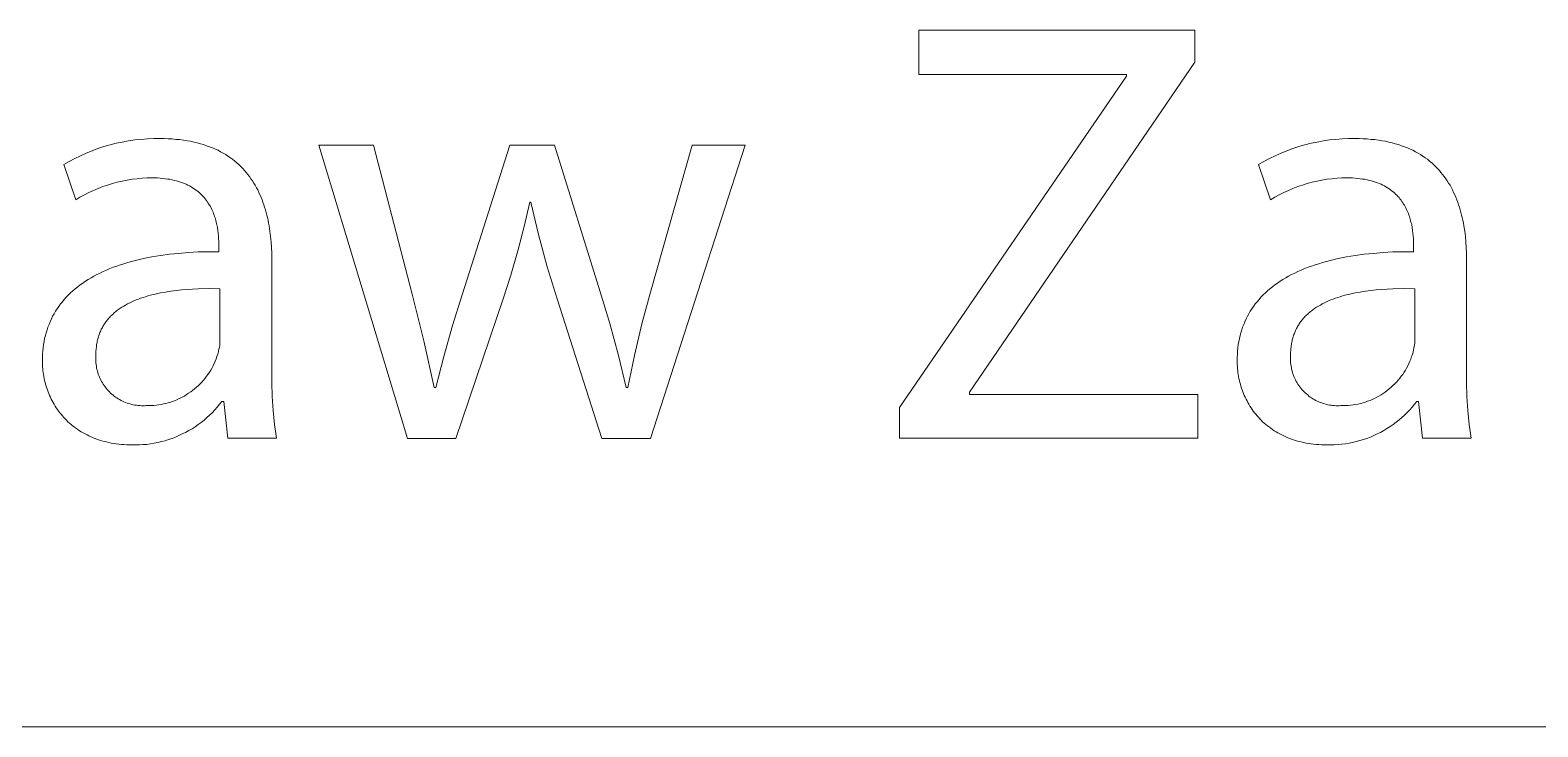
# Model space of a CAD drawing. Header units: millimetres. Extents: x 1287 to 5317, y -239 to 2577.
# Drawn here: x 4580.5 to 4680.9, y -239.1 to -192.7 of the extents above; entities that cross this region are included whole.
import ezdxf

# ---------------------------------------------------------------- set-up
doc = ezdxf.new("R2010")
doc.units = ezdxf.units.MM
doc.header["$MEASUREMENT"] = 0
doc.layers.add('Domyślny', color=7, linetype='Continuous', true_color=0x000000)

msp = doc.modelspace()

# ---------------------------------------------------------------- linework, layer by layer
at = {"layer": 'Domyślny', "color": 18, "lineweight": 15, "true_color": 0x000000}
for p, q in [((4639.7, -195.67), (4639.7, -192.73)), ((4639.7, -192.73), (4658.06, -192.73)), ((4658.06, -192.73), (4658.06, -194.86)), ((4658.06, -194.86), (4643.06, -216.84)), ((4638.41, -217.86), (4653.5, -195.79)), ((4653.5, -195.67), (4639.7, -195.67)), ((4653.5, -195.79), (4653.5, -195.67)), ((4584.67, -200.76), (4585.06, -200.61)), ((4585.06, -200.61), (4585.46, -200.48)), ((4585.46, -200.48), (4585.86, -200.37)), ((4585.86, -200.37), (4586.27, -200.26)), ((4586.27, -200.26), (4586.68, -200.18)), ((4586.68, -200.18), (4587.09, -200.1)), ((4587.09, -200.1), (4587.51, -200.04)), ((4587.51, -200.04), (4587.93, -200)), ((4587.93, -200), (4588.35, -199.97)), ((4588.35, -199.97), (4588.77, -199.95)), ((4588.77, -199.95), (4589.19, -199.95)), ((4589.19, -199.95), (4589.46, -199.95)), ((4589.46, -199.95), (4589.73, -199.96)), ((4589.73, -199.96), (4590, -199.97)), ((4590, -199.97), (4590.25, -200)), ((4590.25, -200), (4590.5, -200.02)), ((4590.5, -200.02), (4590.75, -200.05)), ((4590.75, -200.05), (4590.99, -200.09)), ((4590.99, -200.09), (4591.22, -200.13)), ((4591.22, -200.13), (4591.45, -200.18)), ((4591.45, -200.18), (4591.67, -200.23)), ((4591.67, -200.23), (4591.88, -200.29)), ((4591.88, -200.29), (4592.09, -200.35)), ((4592.09, -200.35), (4592.29, -200.42)), ((4592.29, -200.42), (4592.49, -200.49)), ((4592.49, -200.49), (4592.68, -200.57)), ((4592.68, -200.57), (4592.87, -200.65)), ((4592.87, -200.65), (4593.05, -200.73)), ((4605.65, -219.91), (4599.76, -200.38)), ((4599.76, -200.38), (4603.39, -200.38)), ((4603.39, -200.38), (4605.97, -210.31)), ((4609.29, -210.35), (4612.47, -200.38)), ((4612.47, -200.38), (4615.45, -200.38)), ((4615.45, -200.38), (4618.48, -210.16)), ((4621.82, -210.18), (4624.61, -200.38)), ((4628.13, -200.38), (4621.82, -219.91)), ((4624.61, -200.38), (4628.13, -200.38)), ((4664.19, -200.76), (4664.58, -200.61)), ((4664.58, -200.61), (4664.98, -200.48)), ((4664.98, -200.48), (4665.38, -200.37)), ((4665.38, -200.37), (4665.79, -200.26)), ((4665.79, -200.26), (4666.2, -200.18)), ((4666.2, -200.18), (4666.62, -200.1)), ((4666.62, -200.1), (4667.03, -200.04)), ((4667.03, -200.04), (4667.45, -200)), ((4667.45, -200), (4667.87, -199.97)), ((4667.87, -199.97), (4668.29, -199.95)), ((4668.29, -199.95), (4668.71, -199.95)), ((4668.71, -199.95), (4668.99, -199.95)), ((4668.99, -199.95), (4669.26, -199.96)), ((4669.26, -199.96), (4669.52, -199.97)), ((4669.52, -199.97), (4669.78, -200)), ((4669.78, -200), (4670.03, -200.02)), ((4670.03, -200.02), (4670.27, -200.05)), ((4670.27, -200.05), (4670.51, -200.09)), ((4670.51, -200.09), (4670.74, -200.13)), ((4670.74, -200.13), (4670.97, -200.18)), ((4670.97, -200.18), (4671.19, -200.23)), ((4671.19, -200.23), (4671.4, -200.29)), ((4671.4, -200.29), (4671.61, -200.35)), ((4671.61, -200.35), (4671.81, -200.42)), ((4671.81, -200.42), (4672.01, -200.49)), ((4672.01, -200.49), (4672.2, -200.57)), ((4672.2, -200.57), (4672.39, -200.65)), ((4672.39, -200.65), (4672.57, -200.73)), ((4582.78, -201.68), (4583.15, -201.47)), ((4583.58, -204.03), (4582.78, -201.68)), ((4583.15, -201.47), (4583.52, -201.27)), ((4583.52, -201.27), (4583.89, -201.09)), ((4583.89, -201.09), (4584.28, -200.92)), ((4584.28, -200.92), (4584.67, -200.76)), ((4593.05, -200.73), (4593.22, -200.82)), ((4593.22, -200.82), (4593.39, -200.92)), ((4593.39, -200.92), (4593.56, -201.01)), ((4593.56, -201.01), (4593.71, -201.12)), ((4593.71, -201.12), (4593.87, -201.22)), ((4593.87, -201.22), (4594.02, -201.33)), ((4594.02, -201.33), (4594.16, -201.45)), ((4594.16, -201.45), (4594.3, -201.56)), ((4594.3, -201.56), (4594.44, -201.68)), ((4594.44, -201.68), (4594.56, -201.81)), ((4662.3, -201.68), (4662.66, -201.47)), ((4663.1, -204.03), (4662.3, -201.68)), ((4662.66, -201.47), (4663.03, -201.27)), ((4663.03, -201.27), (4663.41, -201.09)), ((4663.41, -201.09), (4663.8, -200.92)), ((4663.8, -200.92), (4664.19, -200.76)), ((4672.57, -200.73), (4672.74, -200.82)), ((4672.74, -200.82), (4672.91, -200.92)), ((4672.91, -200.92), (4673.07, -201.01)), ((4673.07, -201.01), (4673.23, -201.12)), ((4673.23, -201.12), (4673.39, -201.22)), ((4673.39, -201.22), (4673.54, -201.33)), ((4673.54, -201.33), (4673.68, -201.45)), ((4673.68, -201.45), (4673.82, -201.56)), ((4673.82, -201.56), (4673.95, -201.68)), ((4673.95, -201.68), (4674.08, -201.81)), ((4587.33, -202.66), (4587, -202.72)), ((4587.66, -202.62), (4587.33, -202.66)), ((4587.99, -202.59), (4587.66, -202.62)), ((4588.33, -202.57), (4587.99, -202.59)), ((4588.66, -202.57), (4588.33, -202.57)), ((4588.85, -202.57), (4588.66, -202.57)), ((4589.03, -202.57), (4588.85, -202.57)), ((4589.2, -202.58), (4589.03, -202.57)), ((4589.37, -202.6), (4589.2, -202.58)), ((4589.54, -202.62), (4589.37, -202.6)), ((4589.7, -202.64), (4589.54, -202.62)), ((4589.85, -202.66), (4589.7, -202.64)), ((4590, -202.69), (4589.85, -202.66)), ((4594.56, -201.81), (4594.69, -201.93)), ((4594.69, -201.93), (4594.81, -202.07)), ((4594.81, -202.07), (4594.92, -202.2)), ((4594.92, -202.2), (4595.04, -202.34)), ((4595.04, -202.34), (4595.14, -202.48)), ((4595.14, -202.48), (4595.24, -202.62)), ((4595.24, -202.62), (4595.34, -202.76)), ((4666.85, -202.66), (4666.52, -202.71)), ((4667.19, -202.62), (4666.85, -202.66)), ((4667.52, -202.59), (4667.19, -202.62)), ((4667.85, -202.57), (4667.52, -202.59)), ((4668.19, -202.57), (4667.85, -202.57)), ((4668.37, -202.57), (4668.19, -202.57)), ((4668.55, -202.57), (4668.37, -202.57)), ((4668.73, -202.58), (4668.55, -202.57)), ((4668.9, -202.6), (4668.73, -202.58)), ((4669.06, -202.62), (4668.9, -202.6)), ((4669.22, -202.64), (4669.06, -202.62)), ((4669.37, -202.66), (4669.22, -202.64)), ((4669.52, -202.69), (4669.37, -202.66)), ((4674.08, -201.81), (4674.21, -201.93)), ((4674.21, -201.93), (4674.33, -202.07)), ((4674.33, -202.07), (4674.44, -202.2)), ((4674.44, -202.2), (4674.55, -202.34)), ((4674.55, -202.34), (4674.66, -202.48)), ((4674.66, -202.48), (4674.76, -202.62)), ((4674.76, -202.62), (4674.86, -202.76)), ((4584.45, -203.54), (4584.16, -203.69)), ((4584.76, -203.4), (4584.45, -203.54)), ((4585.07, -203.27), (4584.76, -203.4)), ((4585.38, -203.15), (4585.07, -203.27)), ((4585.7, -203.04), (4585.38, -203.15)), ((4586.02, -202.94), (4585.7, -203.04)), ((4586.34, -202.86), (4586.02, -202.94)), ((4586.67, -202.78), (4586.34, -202.86)), ((4587, -202.72), (4586.67, -202.78)), ((4590.15, -202.73), (4590, -202.69)), ((4590.29, -202.76), (4590.15, -202.73)), ((4590.42, -202.8), (4590.29, -202.76)), ((4590.56, -202.84), (4590.42, -202.8)), ((4590.68, -202.89), (4590.56, -202.84)), ((4590.81, -202.94), (4590.68, -202.89)), ((4590.93, -202.99), (4590.81, -202.94)), ((4591.04, -203.04), (4590.93, -202.99)), ((4591.15, -203.1), (4591.04, -203.04)), ((4591.26, -203.16), (4591.15, -203.1)), ((4591.36, -203.22), (4591.26, -203.16)), ((4591.46, -203.29), (4591.36, -203.22)), ((4591.56, -203.35), (4591.46, -203.29)), ((4591.65, -203.42), (4591.56, -203.35)), ((4591.74, -203.49), (4591.65, -203.42)), ((4591.82, -203.57), (4591.74, -203.49)), ((4591.91, -203.64), (4591.82, -203.57)), ((4591.98, -203.72), (4591.91, -203.64)), ((4595.34, -202.76), (4595.44, -202.91)), ((4595.44, -202.91), (4595.52, -203.06)), ((4595.52, -203.06), (4595.61, -203.22)), ((4595.61, -203.22), (4595.69, -203.37)), ((4595.69, -203.37), (4595.77, -203.53)), ((4595.77, -203.53), (4595.84, -203.69)), ((4663.98, -203.54), (4663.68, -203.69)), ((4664.29, -203.4), (4663.98, -203.54)), ((4664.59, -203.27), (4664.29, -203.4)), ((4664.91, -203.15), (4664.59, -203.27)), ((4665.22, -203.04), (4664.91, -203.15)), ((4665.54, -202.94), (4665.22, -203.04)), ((4665.87, -202.85), (4665.54, -202.94)), ((4666.19, -202.78), (4665.87, -202.85)), ((4666.52, -202.71), (4666.19, -202.78)), ((4669.67, -202.73), (4669.52, -202.69)), ((4669.81, -202.76), (4669.67, -202.73)), ((4669.95, -202.8), (4669.81, -202.76)), ((4670.08, -202.84), (4669.95, -202.8)), ((4670.21, -202.89), (4670.08, -202.84)), ((4670.33, -202.94), (4670.21, -202.89)), ((4670.45, -202.99), (4670.33, -202.94)), ((4670.56, -203.04), (4670.45, -202.99)), ((4670.67, -203.1), (4670.56, -203.04)), ((4670.78, -203.16), (4670.67, -203.1)), ((4670.88, -203.22), (4670.78, -203.16)), ((4670.98, -203.29), (4670.88, -203.22)), ((4671.08, -203.35), (4670.98, -203.29)), ((4671.17, -203.42), (4671.08, -203.35)), ((4671.26, -203.49), (4671.17, -203.42)), ((4671.34, -203.57), (4671.26, -203.49)), ((4671.42, -203.64), (4671.34, -203.57)), ((4671.5, -203.72), (4671.42, -203.64)), ((4674.86, -202.76), (4674.95, -202.91)), ((4674.95, -202.91), (4675.04, -203.06)), ((4675.04, -203.06), (4675.13, -203.22)), ((4675.13, -203.22), (4675.21, -203.37)), ((4675.21, -203.37), (4675.28, -203.53)), ((4675.28, -203.53), (4675.36, -203.69)), ((4583.86, -203.86), (4583.58, -204.03)), ((4584.16, -203.69), (4583.86, -203.86)), ((4592.06, -203.8), (4591.98, -203.72)), ((4592.13, -203.88), (4592.06, -203.8)), ((4592.2, -203.96), (4592.13, -203.88)), ((4592.26, -204.05), (4592.2, -203.96)), ((4592.32, -204.13), (4592.26, -204.05)), ((4592.38, -204.22), (4592.32, -204.13)), ((4592.44, -204.31), (4592.38, -204.22)), ((4592.49, -204.39), (4592.44, -204.31)), ((4592.54, -204.48), (4592.49, -204.39)), ((4592.59, -204.57), (4592.54, -204.48)), ((4592.63, -204.67), (4592.59, -204.57)), ((4592.68, -204.76), (4592.63, -204.67)), ((4595.84, -203.69), (4595.91, -203.85)), ((4595.91, -203.85), (4595.98, -204.02)), ((4595.98, -204.02), (4596.04, -204.18)), ((4596.04, -204.18), (4596.1, -204.35)), ((4596.1, -204.35), (4596.15, -204.52)), ((4596.15, -204.52), (4596.21, -204.69)), ((4596.21, -204.69), (4596.25, -204.86)), ((4613.79, -204.18), (4613.42, -205.81)), ((4613.87, -204.18), (4613.79, -204.18)), ((4614.38, -206.34), (4613.87, -204.18)), ((4663.39, -203.86), (4663.1, -204.03)), ((4663.68, -203.69), (4663.39, -203.86)), ((4671.57, -203.8), (4671.5, -203.72)), ((4671.65, -203.88), (4671.57, -203.8)), ((4671.71, -203.96), (4671.65, -203.88)), ((4671.78, -204.05), (4671.71, -203.96)), ((4671.84, -204.13), (4671.78, -204.05)), ((4671.9, -204.22), (4671.84, -204.13)), ((4671.95, -204.31), (4671.9, -204.22)), ((4672.01, -204.39), (4671.95, -204.31)), ((4672.06, -204.48), (4672.01, -204.39)), ((4672.1, -204.57), (4672.06, -204.48)), ((4672.15, -204.67), (4672.1, -204.57)), ((4672.19, -204.76), (4672.15, -204.67)), ((4675.36, -203.69), (4675.43, -203.85)), ((4675.43, -203.85), (4675.49, -204.02)), ((4675.49, -204.02), (4675.55, -204.18)), ((4675.55, -204.18), (4675.61, -204.35)), ((4675.61, -204.35), (4675.67, -204.52)), ((4675.67, -204.52), (4675.72, -204.69)), ((4675.72, -204.69), (4675.77, -204.86)), ((4592.72, -204.85), (4592.68, -204.76)), ((4592.75, -204.94), (4592.72, -204.85)), ((4592.79, -205.04), (4592.75, -204.94)), ((4592.82, -205.13), (4592.79, -205.04)), ((4592.85, -205.23), (4592.82, -205.13)), ((4592.88, -205.32), (4592.85, -205.23)), ((4592.91, -205.41), (4592.88, -205.32)), ((4592.93, -205.51), (4592.91, -205.41)), ((4592.95, -205.6), (4592.93, -205.51)), ((4592.97, -205.7), (4592.95, -205.6)), ((4593.01, -205.88), (4592.97, -205.7)), ((4596.25, -204.86), (4596.3, -205.04)), ((4596.3, -205.04), (4596.34, -205.21)), ((4596.34, -205.21), (4596.38, -205.39)), ((4596.38, -205.39), (4596.41, -205.57)), ((4596.41, -205.57), (4596.45, -205.75)), ((4672.23, -204.85), (4672.19, -204.76)), ((4672.27, -204.94), (4672.23, -204.85)), ((4672.3, -205.04), (4672.27, -204.94)), ((4672.34, -205.13), (4672.3, -205.04)), ((4672.37, -205.23), (4672.34, -205.13)), ((4672.39, -205.32), (4672.37, -205.23)), ((4672.42, -205.41), (4672.39, -205.32)), ((4672.44, -205.51), (4672.42, -205.41)), ((4672.47, -205.6), (4672.44, -205.51)), ((4672.49, -205.7), (4672.47, -205.6)), ((4672.52, -205.88), (4672.49, -205.7)), ((4675.77, -204.86), (4675.81, -205.04)), ((4675.81, -205.04), (4675.85, -205.21)), ((4675.85, -205.21), (4675.89, -205.39)), ((4675.89, -205.39), (4675.93, -205.57)), ((4675.93, -205.57), (4675.96, -205.75)), ((4593.04, -206.07), (4593.01, -205.88)), ((4593.06, -206.25), (4593.04, -206.07)), ((4593.08, -206.43), (4593.06, -206.25)), ((4593.09, -206.6), (4593.08, -206.43)), ((4593.1, -206.77), (4593.09, -206.6)), ((4596.45, -205.75), (4596.5, -206.11)), ((4596.5, -206.11), (4596.55, -206.47)), ((4596.55, -206.47), (4596.58, -206.83)), ((4613.42, -205.81), (4613, -207.43)), ((4614.96, -208.48), (4614.38, -206.34)), ((4672.55, -206.07), (4672.52, -205.88)), ((4672.57, -206.25), (4672.55, -206.07)), ((4672.59, -206.43), (4672.57, -206.25)), ((4672.6, -206.6), (4672.59, -206.43)), ((4672.61, -206.77), (4672.6, -206.6)), ((4675.96, -205.75), (4676.02, -206.11)), ((4676.02, -206.11), (4676.06, -206.47)), ((4676.06, -206.47), (4676.09, -206.83)), ((4589.22, -207.73), (4589.82, -207.65)), ((4589.82, -207.65), (4590.44, -207.59)), ((4590.44, -207.59), (4591.07, -207.54)), ((4591.07, -207.54), (4591.73, -207.5)), ((4591.73, -207.5), (4592.41, -207.48)), ((4592.41, -207.48), (4593.1, -207.48)), ((4593.1, -206.93), (4593.1, -206.77)), ((4593.1, -207.09), (4593.1, -206.93)), ((4593.1, -207.48), (4593.1, -207.09)), ((4596.58, -206.83), (4596.6, -207.2)), ((4596.6, -207.2), (4596.62, -207.57)), ((4596.62, -207.57), (4596.62, -207.93)), ((4613, -207.43), (4612.53, -209.04)), ((4668.73, -207.73), (4669.33, -207.65)), ((4669.33, -207.65), (4669.95, -207.59)), ((4669.95, -207.59), (4670.59, -207.54)), ((4670.59, -207.54), (4671.24, -207.5)), ((4671.24, -207.5), (4671.92, -207.48)), ((4671.92, -207.48), (4672.62, -207.48)), ((4672.62, -206.93), (4672.61, -206.77)), ((4672.62, -207.09), (4672.62, -206.93)), ((4672.62, -207.48), (4672.62, -207.09)), ((4676.09, -206.83), (4676.12, -207.2)), ((4676.12, -207.2), (4676.13, -207.57)), ((4676.13, -207.57), (4676.13, -207.93)), ((4585.41, -208.8), (4585.63, -208.7)), ((4585.63, -208.7), (4585.85, -208.61)), ((4585.85, -208.61), (4586.08, -208.52)), ((4586.08, -208.52), (4586.31, -208.44)), ((4586.31, -208.44), (4586.55, -208.35)), ((4586.55, -208.35), (4586.79, -208.28)), ((4586.79, -208.28), (4587.04, -208.2)), ((4587.04, -208.2), (4587.3, -208.13)), ((4587.3, -208.13), (4587.56, -208.06)), ((4587.56, -208.06), (4588.09, -207.94)), ((4588.09, -207.94), (4588.65, -207.83)), ((4588.65, -207.83), (4589.22, -207.73)), ((4596.62, -207.93), (4596.62, -215.25)), ((4615.61, -210.61), (4614.96, -208.48)), ((4664.92, -208.8), (4665.14, -208.7)), ((4665.14, -208.7), (4665.36, -208.61)), ((4665.36, -208.61), (4665.59, -208.52)), ((4665.59, -208.52), (4665.82, -208.44)), ((4665.82, -208.44), (4666.06, -208.35)), ((4666.06, -208.35), (4666.3, -208.28)), ((4666.3, -208.28), (4666.55, -208.2)), ((4666.55, -208.2), (4666.81, -208.13)), ((4666.81, -208.13), (4667.07, -208.06)), ((4667.07, -208.06), (4667.6, -207.94)), ((4667.6, -207.94), (4668.16, -207.83)), ((4668.16, -207.83), (4668.73, -207.73)), ((4676.13, -207.93), (4676.13, -215.25)), ((4583.71, -209.82), (4583.87, -209.69)), ((4583.87, -209.69), (4584.05, -209.57)), ((4584.05, -209.57), (4584.22, -209.45)), ((4584.22, -209.45), (4584.41, -209.33)), ((4584.41, -209.33), (4584.6, -209.22)), ((4584.6, -209.22), (4584.79, -209.11)), ((4584.79, -209.11), (4584.99, -209)), ((4584.99, -209), (4585.2, -208.9)), ((4585.2, -208.9), (4585.41, -208.8)), ((4612.53, -209.04), (4612.02, -210.63)), ((4663.22, -209.82), (4663.38, -209.69)), ((4663.38, -209.69), (4663.56, -209.57)), ((4663.56, -209.57), (4663.73, -209.45)), ((4663.73, -209.45), (4663.92, -209.33)), ((4663.92, -209.33), (4664.11, -209.22)), ((4664.11, -209.22), (4664.3, -209.11)), ((4664.3, -209.11), (4664.5, -209)), ((4664.5, -209), (4664.71, -208.9)), ((4664.71, -208.9), (4664.92, -208.8)), ((4582.69, -210.81), (4582.82, -210.66)), ((4582.82, -210.66), (4582.95, -210.51)), ((4582.95, -210.51), (4583.09, -210.36)), ((4583.09, -210.36), (4583.24, -210.22)), ((4583.24, -210.22), (4583.39, -210.08)), ((4583.39, -210.08), (4583.54, -209.95)), ((4583.54, -209.95), (4583.71, -209.82)), ((4587.6, -210.69), (4587.45, -210.75)), ((4587.75, -210.64), (4587.6, -210.69)), ((4587.9, -210.58), (4587.75, -210.64)), ((4588.06, -210.53), (4587.9, -210.58)), ((4588.22, -210.48), (4588.06, -210.53)), ((4588.38, -210.43), (4588.22, -210.48)), ((4588.54, -210.38), (4588.38, -210.43)), ((4588.87, -210.3), (4588.54, -210.38)), ((4589.21, -210.23), (4588.87, -210.3)), ((4589.55, -210.17), (4589.21, -210.23)), ((4589.91, -210.11), (4589.55, -210.17)), ((4590.26, -210.07), (4589.91, -210.11)), ((4590.62, -210.03), (4590.26, -210.07)), ((4590.99, -210), (4590.62, -210.03)), ((4591.35, -209.97), (4590.99, -210)), ((4591.72, -209.96), (4591.35, -209.97)), ((4592.45, -209.94), (4591.72, -209.96)), ((4593.18, -209.95), (4592.45, -209.94)), ((4593.18, -213.34), (4593.18, -209.95)), ((4605.97, -210.31), (4606.75, -213.41)), ((4608.66, -212.4), (4609.29, -210.35)), ((4612.02, -210.63), (4608.87, -219.91)), ((4618.6, -219.91), (4615.61, -210.61)), ((4618.48, -210.16), (4619.12, -212.27)), ((4621.25, -212.28), (4621.82, -210.18)), ((4662.2, -210.81), (4662.33, -210.66)), ((4662.33, -210.66), (4662.46, -210.51)), ((4662.46, -210.51), (4662.6, -210.36)), ((4662.6, -210.36), (4662.75, -210.22)), ((4662.75, -210.22), (4662.9, -210.08)), ((4662.9, -210.08), (4663.05, -209.95)), ((4663.05, -209.95), (4663.22, -209.82)), ((4667.11, -210.69), (4666.96, -210.75)), ((4667.26, -210.64), (4667.11, -210.69)), ((4667.41, -210.58), (4667.26, -210.64)), ((4667.57, -210.53), (4667.41, -210.58)), ((4667.73, -210.48), (4667.57, -210.53)), ((4667.89, -210.43), (4667.73, -210.48)), ((4668.05, -210.38), (4667.89, -210.43)), ((4668.38, -210.3), (4668.05, -210.38)), ((4668.72, -210.23), (4668.38, -210.3)), ((4669.06, -210.17), (4668.72, -210.23)), ((4669.41, -210.11), (4669.06, -210.17)), ((4669.77, -210.07), (4669.41, -210.11)), ((4670.13, -210.03), (4669.77, -210.07)), ((4670.5, -210), (4670.13, -210.03)), ((4670.86, -209.97), (4670.5, -210)), ((4671.23, -209.96), (4670.86, -209.97)), ((4671.97, -209.94), (4671.23, -209.96)), ((4672.7, -209.95), (4671.97, -209.94)), ((4672.7, -213.34), (4672.7, -209.95)), ((4582.04, -211.78), (4582.14, -211.61)), ((4582.14, -211.61), (4582.24, -211.44)), ((4582.24, -211.44), (4582.34, -211.28)), ((4582.34, -211.28), (4582.45, -211.12)), ((4582.45, -211.12), (4582.57, -210.96)), ((4582.57, -210.96), (4582.69, -210.81)), ((4586, -211.68), (4585.95, -211.73)), ((4586.06, -211.63), (4586, -211.68)), ((4586.11, -211.58), (4586.06, -211.63)), ((4586.16, -211.53), (4586.11, -211.58)), ((4586.22, -211.49), (4586.16, -211.53)), ((4586.28, -211.44), (4586.22, -211.49)), ((4586.39, -211.35), (4586.28, -211.44)), ((4586.51, -211.27), (4586.39, -211.35)), ((4586.64, -211.18), (4586.51, -211.27)), ((4586.77, -211.1), (4586.64, -211.18)), ((4586.9, -211.03), (4586.77, -211.1)), ((4587.03, -210.96), (4586.9, -211.03)), ((4587.17, -210.89), (4587.03, -210.96)), ((4587.31, -210.82), (4587.17, -210.89)), ((4587.45, -210.75), (4587.31, -210.82)), ((4661.56, -211.78), (4661.65, -211.61)), ((4661.65, -211.61), (4661.75, -211.44)), ((4661.75, -211.44), (4661.85, -211.28)), ((4661.85, -211.28), (4661.96, -211.12)), ((4661.96, -211.12), (4662.08, -210.96)), ((4662.08, -210.96), (4662.2, -210.81)), ((4665.52, -211.68), (4665.46, -211.73)), ((4665.57, -211.63), (4665.52, -211.68)), ((4665.62, -211.58), (4665.57, -211.63)), ((4665.68, -211.53), (4665.62, -211.58)), ((4665.73, -211.49), (4665.68, -211.53)), ((4665.79, -211.44), (4665.73, -211.49)), ((4665.9, -211.35), (4665.79, -211.44)), ((4666.02, -211.27), (4665.9, -211.35)), ((4666.15, -211.18), (4666.02, -211.27)), ((4666.28, -211.1), (4666.15, -211.18)), ((4666.41, -211.03), (4666.28, -211.1)), ((4666.54, -210.96), (4666.41, -211.03)), ((4666.68, -210.89), (4666.54, -210.96)), ((4666.82, -210.82), (4666.68, -210.89)), ((4666.96, -210.75), (4666.82, -210.82)), ((4581.61, -212.88), (4581.67, -212.69)), ((4581.67, -212.69), (4581.73, -212.5)), ((4581.73, -212.5), (4581.8, -212.32)), ((4581.8, -212.32), (4581.87, -212.14)), ((4581.87, -212.14), (4581.96, -211.96)), ((4581.96, -211.96), (4582.04, -211.78)), ((4585.25, -212.72), (4585.22, -212.79)), ((4585.28, -212.65), (4585.25, -212.72)), ((4585.31, -212.59), (4585.28, -212.65)), ((4585.35, -212.53), (4585.31, -212.59)), ((4585.38, -212.46), (4585.35, -212.53)), ((4585.42, -212.4), (4585.38, -212.46)), ((4585.46, -212.34), (4585.42, -212.4)), ((4585.5, -212.28), (4585.46, -212.34)), ((4585.54, -212.22), (4585.5, -212.28)), ((4585.58, -212.16), (4585.54, -212.22)), ((4585.62, -212.1), (4585.58, -212.16)), ((4585.67, -212.05), (4585.62, -212.1)), ((4585.71, -211.99), (4585.67, -212.05)), ((4585.76, -211.94), (4585.71, -211.99)), ((4585.8, -211.88), (4585.76, -211.94)), ((4585.85, -211.83), (4585.8, -211.88)), ((4585.9, -211.78), (4585.85, -211.83)), ((4585.95, -211.73), (4585.9, -211.78)), ((4608.08, -214.45), (4608.66, -212.4)), ((4619.12, -212.27), (4619.7, -214.39)), ((4620.76, -214.39), (4621.25, -212.28)), ((4661.12, -212.88), (4661.18, -212.69)), ((4661.18, -212.69), (4661.24, -212.5)), ((4661.24, -212.5), (4661.31, -212.32)), ((4661.31, -212.32), (4661.39, -212.14)), ((4661.39, -212.14), (4661.47, -211.96)), ((4661.47, -211.96), (4661.56, -211.78)), ((4664.76, -212.72), (4664.73, -212.79)), ((4664.8, -212.65), (4664.76, -212.72)), ((4664.83, -212.59), (4664.8, -212.65)), ((4664.86, -212.53), (4664.83, -212.59)), ((4664.9, -212.46), (4664.86, -212.53)), ((4664.93, -212.4), (4664.9, -212.46)), ((4664.97, -212.34), (4664.93, -212.4)), ((4665.01, -212.28), (4664.97, -212.34)), ((4665.05, -212.22), (4665.01, -212.28)), ((4665.09, -212.16), (4665.05, -212.22)), ((4665.13, -212.1), (4665.09, -212.16)), ((4665.18, -212.05), (4665.13, -212.1)), ((4665.22, -211.99), (4665.18, -212.05)), ((4665.27, -211.94), (4665.22, -211.99)), ((4665.32, -211.88), (4665.27, -211.94)), ((4665.36, -211.83), (4665.32, -211.88)), ((4665.41, -211.78), (4665.36, -211.83)), ((4665.46, -211.73), (4665.41, -211.78)), ((4581.41, -213.88), (4581.44, -213.67)), ((4581.44, -213.67), (4581.47, -213.47)), ((4581.47, -213.47), (4581.51, -213.27)), ((4581.51, -213.27), (4581.56, -213.07)), ((4581.56, -213.07), (4581.61, -212.88)), ((4584.97, -213.67), (4584.96, -213.75)), ((4584.98, -213.59), (4584.97, -213.67)), ((4585, -213.51), (4584.98, -213.59)), ((4585.01, -213.44), (4585, -213.51)), ((4585.03, -213.36), (4585.01, -213.44)), ((4585.05, -213.29), (4585.03, -213.36)), ((4585.07, -213.21), (4585.05, -213.29)), ((4585.09, -213.14), (4585.07, -213.21)), ((4585.11, -213.07), (4585.09, -213.14)), ((4585.14, -212.99), (4585.11, -213.07)), ((4585.16, -212.92), (4585.14, -212.99)), ((4585.19, -212.86), (4585.16, -212.92)), ((4585.22, -212.79), (4585.19, -212.86)), ((4593.14, -213.85), (4593.16, -213.72)), ((4593.16, -213.72), (4593.17, -213.6)), ((4593.17, -213.6), (4593.18, -213.47)), ((4593.18, -213.47), (4593.18, -213.34)), ((4606.75, -213.41), (4607.43, -216.53)), ((4660.92, -213.88), (4660.95, -213.67)), ((4660.95, -213.67), (4660.99, -213.47)), ((4660.99, -213.47), (4661.02, -213.27)), ((4661.02, -213.27), (4661.07, -213.07)), ((4661.07, -213.07), (4661.12, -212.88)), ((4664.48, -213.67), (4664.47, -213.75)), ((4664.49, -213.59), (4664.48, -213.67)), ((4664.51, -213.51), (4664.49, -213.59)), ((4664.53, -213.44), (4664.51, -213.51)), ((4664.54, -213.36), (4664.53, -213.44)), ((4664.56, -213.29), (4664.54, -213.36)), ((4664.58, -213.21), (4664.56, -213.29)), ((4664.6, -213.14), (4664.58, -213.21)), ((4664.63, -213.07), (4664.6, -213.14)), ((4664.65, -212.99), (4664.63, -213.07)), ((4664.68, -212.92), (4664.65, -212.99)), ((4664.71, -212.86), (4664.68, -212.92)), ((4664.73, -212.79), (4664.71, -212.86)), ((4672.66, -213.8), (4672.67, -213.69)), ((4672.67, -213.69), (4672.69, -213.57)), ((4672.69, -213.46), (4672.7, -213.34)), ((4672.69, -213.57), (4672.69, -213.46)), ((4581.36, -214.52), (4581.37, -214.3)), ((4581.36, -214.74), (4581.36, -214.52)), ((4581.37, -214.3), (4581.39, -214.09)), ((4581.39, -214.09), (4581.41, -213.88)), ((4584.92, -214.35), (4584.91, -214.46)), ((4584.91, -214.46), (4584.91, -214.56)), ((4584.91, -214.56), (4584.91, -214.67)), ((4584.91, -214.67), (4584.91, -214.78)), ((4584.93, -214), (4584.92, -214.09)), ((4584.92, -214.09), (4584.92, -214.17)), ((4584.92, -214.17), (4584.92, -214.26)), ((4584.92, -214.26), (4584.92, -214.35)), ((4584.94, -213.92), (4584.93, -214)), ((4584.95, -213.83), (4584.94, -213.92)), ((4584.96, -213.75), (4584.95, -213.83)), ((4592.86, -214.78), (4592.93, -214.62)), ((4592.93, -214.62), (4592.98, -214.47)), ((4592.98, -214.47), (4593.02, -214.35)), ((4593.02, -214.35), (4593.06, -214.23)), ((4593.06, -214.23), (4593.09, -214.1)), ((4593.09, -214.1), (4593.11, -213.98)), ((4593.11, -213.98), (4593.14, -213.85)), ((4607.55, -216.53), (4608.08, -214.45)), ((4619.7, -214.39), (4620.22, -216.53)), ((4620.33, -216.53), (4620.76, -214.39)), ((4660.88, -214.52), (4660.89, -214.3)), ((4660.88, -214.74), (4660.88, -214.52)), ((4660.89, -214.3), (4660.9, -214.09)), ((4660.9, -214.09), (4660.92, -213.88)), ((4664.43, -214.35), (4664.42, -214.46)), ((4664.42, -214.46), (4664.42, -214.56)), ((4664.42, -214.56), (4664.42, -214.67)), ((4664.42, -214.67), (4664.43, -214.78)), ((4664.44, -214.09), (4664.43, -214.17)), ((4664.43, -214.17), (4664.43, -214.26)), ((4664.43, -214.26), (4664.43, -214.35)), ((4664.45, -213.92), (4664.44, -214)), ((4664.44, -214), (4664.44, -214.09)), ((4664.46, -213.83), (4664.45, -213.92)), ((4664.47, -213.75), (4664.46, -213.83)), ((4672.37, -214.78), (4672.43, -214.63)), ((4672.43, -214.63), (4672.48, -214.47)), ((4672.48, -214.47), (4672.52, -214.36)), ((4672.52, -214.36), (4672.56, -214.25)), ((4672.56, -214.25), (4672.59, -214.14)), ((4672.59, -214.14), (4672.62, -214.03)), ((4672.62, -214.03), (4672.64, -213.91)), ((4672.64, -213.91), (4672.66, -213.8)), ((4581.36, -214.87), (4581.36, -214.74)), ((4581.37, -215), (4581.36, -214.87)), ((4581.37, -215.14), (4581.37, -215)), ((4581.38, -215.27), (4581.37, -215.14)), ((4581.4, -215.4), (4581.38, -215.27)), ((4581.41, -215.53), (4581.4, -215.4)), ((4581.43, -215.66), (4581.41, -215.53)), ((4581.46, -215.79), (4581.43, -215.66)), ((4584.91, -214.78), (4584.92, -214.89)), ((4584.92, -214.89), (4584.93, -215)), ((4584.93, -215), (4584.95, -215.1)), ((4584.95, -215.1), (4584.97, -215.21)), ((4584.97, -215.21), (4584.99, -215.32)), ((4584.99, -215.32), (4585.02, -215.42)), ((4585.02, -215.42), (4585.05, -215.52)), ((4585.05, -215.52), (4585.08, -215.63)), ((4585.08, -215.63), (4585.12, -215.73)), ((4585.12, -215.73), (4585.16, -215.83)), ((4592.29, -215.78), (4592.38, -215.65)), ((4592.38, -215.65), (4592.48, -215.51)), ((4592.48, -215.51), (4592.56, -215.37)), ((4592.56, -215.37), (4592.65, -215.22)), ((4592.65, -215.22), (4592.72, -215.08)), ((4592.72, -215.08), (4592.8, -214.93)), ((4592.8, -214.93), (4592.86, -214.78)), ((4596.62, -215.25), (4596.62, -216.18)), ((4660.88, -214.87), (4660.88, -214.74)), ((4660.88, -215), (4660.88, -214.87)), ((4660.89, -215.14), (4660.88, -215)), ((4660.9, -215.27), (4660.89, -215.14)), ((4660.91, -215.4), (4660.9, -215.27)), ((4660.93, -215.53), (4660.91, -215.4)), ((4660.95, -215.66), (4660.93, -215.53)), ((4660.97, -215.79), (4660.95, -215.66)), ((4664.43, -214.78), (4664.43, -214.89)), ((4664.43, -214.89), (4664.45, -215)), ((4664.45, -215), (4664.46, -215.1)), ((4664.46, -215.1), (4664.48, -215.21)), ((4664.48, -215.21), (4664.5, -215.31)), ((4664.5, -215.31), (4664.53, -215.42)), ((4664.53, -215.42), (4664.56, -215.52)), ((4664.56, -215.52), (4664.59, -215.62)), ((4664.59, -215.62), (4664.63, -215.73)), ((4664.63, -215.73), (4664.67, -215.83)), ((4671.79, -215.78), (4671.89, -215.65)), ((4671.89, -215.65), (4671.98, -215.51)), ((4671.98, -215.51), (4672.07, -215.37)), ((4672.07, -215.37), (4672.15, -215.23)), ((4672.15, -215.23), (4672.23, -215.08)), ((4672.23, -215.08), (4672.3, -214.93)), ((4672.3, -214.93), (4672.37, -214.78)), ((4676.13, -215.25), (4676.14, -216.18)), ((4581.48, -215.92), (4581.46, -215.79)), ((4581.51, -216.05), (4581.48, -215.92)), ((4581.54, -216.18), (4581.51, -216.05)), ((4581.57, -216.31), (4581.54, -216.18)), ((4581.61, -216.43), (4581.57, -216.31)), ((4581.65, -216.56), (4581.61, -216.43)), ((4581.69, -216.69), (4581.65, -216.56)), ((4581.74, -216.81), (4581.69, -216.69)), ((4585.16, -215.83), (4585.2, -215.93)), ((4585.2, -215.93), (4585.25, -216.03)), ((4585.25, -216.03), (4585.3, -216.12)), ((4585.3, -216.12), (4585.35, -216.21)), ((4585.35, -216.21), (4585.41, -216.31)), ((4585.41, -216.31), (4585.47, -216.4)), ((4585.47, -216.4), (4585.54, -216.48)), ((4585.54, -216.48), (4585.6, -216.57)), ((4585.6, -216.57), (4585.67, -216.65)), ((4585.67, -216.65), (4585.74, -216.73)), ((4585.74, -216.73), (4585.82, -216.81)), ((4591.23, -216.82), (4591.36, -216.72)), ((4591.36, -216.72), (4591.49, -216.62)), ((4591.49, -216.62), (4591.61, -216.51)), ((4591.61, -216.51), (4591.74, -216.4)), ((4591.74, -216.4), (4591.86, -216.28)), ((4591.86, -216.28), (4591.97, -216.16)), ((4591.97, -216.16), (4592.08, -216.04)), ((4592.08, -216.04), (4592.19, -215.91)), ((4592.19, -215.91), (4592.29, -215.78)), ((4596.62, -216.18), (4596.65, -217.12)), ((4607.43, -216.53), (4607.55, -216.53)), ((4620.22, -216.53), (4620.33, -216.53)), ((4660.99, -215.92), (4660.97, -215.79)), ((4661.02, -216.05), (4660.99, -215.92)), ((4661.05, -216.18), (4661.02, -216.05)), ((4661.09, -216.31), (4661.05, -216.18)), ((4661.13, -216.43), (4661.09, -216.31)), ((4661.16, -216.56), (4661.13, -216.43)), ((4661.21, -216.69), (4661.16, -216.56)), ((4661.25, -216.81), (4661.21, -216.69)), ((4664.67, -215.83), (4664.71, -215.92)), ((4664.71, -215.92), (4664.76, -216.02)), ((4664.76, -216.02), (4664.81, -216.12)), ((4664.81, -216.12), (4664.86, -216.21)), ((4664.86, -216.21), (4664.92, -216.3)), ((4664.92, -216.3), (4664.98, -216.39)), ((4664.98, -216.39), (4665.04, -216.48)), ((4665.04, -216.48), (4665.11, -216.56)), ((4665.11, -216.56), (4665.18, -216.65)), ((4665.18, -216.65), (4665.25, -216.73)), ((4665.25, -216.73), (4665.33, -216.81)), ((4670.73, -216.83), (4670.86, -216.73)), ((4670.86, -216.73), (4670.99, -216.62)), ((4670.99, -216.62), (4671.12, -216.51)), ((4671.12, -216.51), (4671.24, -216.4)), ((4671.24, -216.4), (4671.36, -216.29)), ((4671.36, -216.29), (4671.47, -216.17)), ((4671.47, -216.17), (4671.58, -216.04)), ((4671.58, -216.04), (4671.69, -215.91)), ((4671.69, -215.91), (4671.79, -215.78)), ((4676.14, -216.18), (4676.17, -217.12)), ((4581.79, -216.93), (4581.74, -216.81)), ((4581.84, -217.05), (4581.79, -216.93)), ((4581.89, -217.17), (4581.84, -217.05)), ((4581.95, -217.29), (4581.89, -217.17)), ((4582.01, -217.41), (4581.95, -217.29)), ((4582.07, -217.53), (4582.01, -217.41)), ((4582.14, -217.64), (4582.07, -217.53)), ((4582.21, -217.76), (4582.14, -217.64)), ((4585.82, -216.81), (4585.9, -216.89)), ((4585.9, -216.89), (4585.98, -216.96)), ((4585.98, -216.96), (4586.06, -217.03)), ((4586.06, -217.03), (4586.14, -217.1)), ((4586.14, -217.1), (4586.23, -217.16)), ((4586.23, -217.16), (4586.32, -217.22)), ((4586.32, -217.22), (4586.41, -217.28)), ((4586.41, -217.28), (4586.5, -217.33)), ((4586.5, -217.33), (4586.6, -217.39)), ((4586.6, -217.39), (4586.7, -217.43)), ((4586.7, -217.43), (4586.79, -217.48)), ((4586.79, -217.48), (4586.89, -217.52)), ((4586.89, -217.52), (4587, -217.56)), ((4587, -217.56), (4587.1, -217.59)), ((4587.1, -217.59), (4587.2, -217.62)), ((4587.2, -217.62), (4587.31, -217.65)), ((4587.31, -217.65), (4587.41, -217.67)), ((4587.41, -217.67), (4587.52, -217.69)), ((4587.52, -217.69), (4587.62, -217.71)), ((4587.62, -217.71), (4587.73, -217.72)), ((4587.73, -217.72), (4587.84, -217.73)), ((4587.84, -217.73), (4587.95, -217.74)), ((4587.95, -217.74), (4588.06, -217.74)), ((4588.06, -217.74), (4588.16, -217.74)), ((4588.16, -217.74), (4588.27, -217.73)), ((4588.27, -217.73), (4588.44, -217.73)), ((4588.44, -217.73), (4588.6, -217.73)), ((4588.6, -217.73), (4588.77, -217.72)), ((4588.77, -217.72), (4588.93, -217.7)), ((4588.93, -217.7), (4589.1, -217.68)), ((4589.1, -217.68), (4589.26, -217.65)), ((4589.26, -217.65), (4589.42, -217.62)), ((4589.42, -217.62), (4589.58, -217.58)), ((4589.58, -217.58), (4589.74, -217.54)), ((4589.74, -217.54), (4589.9, -217.49)), ((4589.9, -217.49), (4590.06, -217.44)), ((4590.06, -217.44), (4590.21, -217.38)), ((4590.21, -217.38), (4590.37, -217.31)), ((4590.37, -217.31), (4590.52, -217.24)), ((4590.52, -217.24), (4590.66, -217.17)), ((4590.66, -217.17), (4590.81, -217.09)), ((4590.81, -217.09), (4590.95, -217)), ((4590.95, -217), (4591.09, -216.91)), ((4591.09, -216.91), (4591.23, -216.82)), ((4593.15, -217.64), (4593, -217.83)), ((4593.31, -217.45), (4593.15, -217.64)), ((4593.44, -217.45), (4593.31, -217.45)), ((4593.71, -219.9), (4593.44, -217.45)), ((4596.65, -217.12), (4596.72, -218.05)), ((4643.06, -216.84), (4643.06, -216.98)), ((4643.06, -216.98), (4658.26, -216.98)), ((4658.26, -216.98), (4658.26, -219.9)), ((4661.3, -216.93), (4661.25, -216.81)), ((4661.35, -217.05), (4661.3, -216.93)), ((4661.41, -217.17), (4661.35, -217.05)), ((4661.47, -217.29), (4661.41, -217.17)), ((4661.53, -217.41), (4661.47, -217.29)), ((4661.59, -217.53), (4661.53, -217.41)), ((4661.66, -217.64), (4661.59, -217.53)), ((4661.72, -217.76), (4661.66, -217.64)), ((4665.33, -216.81), (4665.4, -216.88)), ((4665.4, -216.88), (4665.48, -216.95)), ((4665.48, -216.95), (4665.57, -217.02)), ((4665.57, -217.02), (4665.65, -217.09)), ((4665.65, -217.09), (4665.74, -217.16)), ((4665.74, -217.16), (4665.83, -217.22)), ((4665.83, -217.22), (4665.92, -217.28)), ((4665.92, -217.28), (4666.01, -217.33)), ((4666.01, -217.33), (4666.1, -217.38)), ((4666.1, -217.38), (4666.2, -217.43)), ((4666.2, -217.43), (4666.3, -217.47)), ((4666.3, -217.47), (4666.4, -217.52)), ((4666.4, -217.52), (4666.5, -217.55)), ((4666.5, -217.55), (4666.6, -217.59)), ((4666.6, -217.59), (4666.7, -217.62)), ((4666.7, -217.62), (4666.81, -217.65)), ((4666.81, -217.65), (4666.91, -217.67)), ((4666.91, -217.67), (4667.02, -217.69)), ((4667.02, -217.69), (4667.13, -217.71)), ((4667.13, -217.71), (4667.23, -217.72)), ((4667.23, -217.72), (4667.34, -217.73)), ((4667.34, -217.73), (4667.45, -217.74)), ((4667.45, -217.74), (4667.56, -217.74)), ((4667.56, -217.74), (4667.67, -217.74)), ((4667.67, -217.74), (4667.77, -217.73)), ((4667.77, -217.73), (4667.94, -217.73)), ((4667.94, -217.73), (4668.1, -217.73)), ((4668.1, -217.73), (4668.27, -217.72)), ((4668.27, -217.72), (4668.44, -217.7)), ((4668.44, -217.7), (4668.6, -217.68)), ((4668.6, -217.68), (4668.76, -217.66)), ((4668.76, -217.66), (4668.93, -217.63)), ((4668.93, -217.63), (4669.09, -217.59)), ((4669.09, -217.59), (4669.25, -217.54)), ((4669.25, -217.54), (4669.41, -217.5)), ((4669.41, -217.5), (4669.56, -217.44)), ((4669.56, -217.44), (4669.72, -217.38)), ((4669.72, -217.38), (4669.87, -217.32)), ((4669.87, -217.32), (4670.02, -217.25)), ((4670.02, -217.25), (4670.17, -217.17)), ((4670.17, -217.17), (4670.31, -217.09)), ((4670.31, -217.09), (4670.46, -217.01)), ((4670.46, -217.01), (4670.6, -216.92)), ((4670.6, -216.92), (4670.73, -216.83)), ((4672.68, -217.64), (4672.52, -217.83)), ((4672.83, -217.45), (4672.68, -217.64)), ((4672.94, -217.45), (4672.83, -217.45)), ((4673.22, -219.9), (4672.94, -217.45)), ((4676.17, -217.12), (4676.23, -218.05)), ((4582.28, -217.87), (4582.21, -217.76)), ((4582.36, -217.98), (4582.28, -217.87)), ((4582.43, -218.09), (4582.36, -217.98)), ((4582.52, -218.2), (4582.43, -218.09)), ((4582.6, -218.3), (4582.52, -218.2)), ((4582.69, -218.4), (4582.6, -218.3)), ((4582.77, -218.51), (4582.69, -218.4)), ((4582.87, -218.6), (4582.77, -218.51)), ((4582.96, -218.7), (4582.87, -218.6)), ((4583.06, -218.8), (4582.96, -218.7)), ((4592.12, -218.69), (4591.93, -218.85)), ((4592.31, -218.53), (4592.12, -218.69)), ((4592.49, -218.37), (4592.31, -218.53)), ((4592.66, -218.2), (4592.49, -218.37)), ((4592.83, -218.02), (4592.66, -218.2)), ((4593, -217.83), (4592.83, -218.02)), ((4596.72, -218.05), (4596.81, -218.98)), ((4638.41, -219.9), (4638.41, -217.86)), ((4661.8, -217.87), (4661.72, -217.76)), ((4661.87, -217.98), (4661.8, -217.87)), ((4661.95, -218.09), (4661.87, -217.98)), ((4662.03, -218.2), (4661.95, -218.09)), ((4662.11, -218.3), (4662.03, -218.2)), ((4662.2, -218.4), (4662.11, -218.3)), ((4662.29, -218.51), (4662.2, -218.4)), ((4662.38, -218.6), (4662.29, -218.51)), ((4662.48, -218.7), (4662.38, -218.6)), ((4662.57, -218.8), (4662.48, -218.7)), ((4671.64, -218.69), (4671.45, -218.84)), ((4671.83, -218.53), (4671.64, -218.69)), ((4672.01, -218.37), (4671.83, -218.53)), ((4672.19, -218.19), (4672.01, -218.37)), ((4672.36, -218.02), (4672.19, -218.19)), ((4672.52, -217.83), (4672.36, -218.02)), ((4676.23, -218.05), (4676.32, -218.98)), ((4583.16, -218.89), (4583.06, -218.8)), ((4583.27, -218.98), (4583.16, -218.89)), ((4583.37, -219.07), (4583.27, -218.98)), ((4583.48, -219.15), (4583.37, -219.07)), ((4583.59, -219.24), (4583.48, -219.15)), ((4583.71, -219.32), (4583.59, -219.24)), ((4583.83, -219.4), (4583.71, -219.32)), ((4583.95, -219.47), (4583.83, -219.4)), ((4584.07, -219.55), (4583.95, -219.47)), ((4584.2, -219.62), (4584.07, -219.55)), ((4584.33, -219.68), (4584.2, -219.62)), ((4584.46, -219.75), (4584.33, -219.68)), ((4590.45, -219.73), (4590.22, -219.82)), ((4590.67, -219.62), (4590.45, -219.73)), ((4590.89, -219.51), (4590.67, -219.62)), ((4591.11, -219.39), (4590.89, -219.51)), ((4591.32, -219.27), (4591.11, -219.39)), ((4591.53, -219.14), (4591.32, -219.27)), ((4591.73, -218.99), (4591.53, -219.14)), ((4591.93, -218.85), (4591.73, -218.99)), ((4596.81, -218.98), (4596.94, -219.9)), ((4662.68, -218.89), (4662.57, -218.8)), ((4662.78, -218.98), (4662.68, -218.89)), ((4662.89, -219.07), (4662.78, -218.98)), ((4663, -219.15), (4662.89, -219.07)), ((4663.11, -219.24), (4663, -219.15)), ((4663.22, -219.32), (4663.11, -219.24)), ((4663.34, -219.4), (4663.22, -219.32)), ((4663.46, -219.47), (4663.34, -219.4)), ((4663.59, -219.55), (4663.46, -219.47)), ((4663.71, -219.62), (4663.59, -219.55)), ((4663.84, -219.68), (4663.71, -219.62)), ((4663.98, -219.75), (4663.84, -219.68)), ((4669.97, -219.72), (4669.74, -219.82)), ((4670.19, -219.62), (4669.97, -219.72)), ((4670.41, -219.51), (4670.19, -219.62)), ((4670.63, -219.39), (4670.41, -219.51)), ((4670.84, -219.26), (4670.63, -219.39)), ((4671.05, -219.13), (4670.84, -219.26)), ((4671.25, -218.99), (4671.05, -219.13)), ((4671.45, -218.84), (4671.25, -218.99)), ((4676.32, -218.98), (4676.44, -219.9)), ((4584.6, -219.81), (4584.46, -219.75)), ((4584.74, -219.87), (4584.6, -219.81)), ((4584.88, -219.93), (4584.74, -219.87)), ((4585.02, -219.98), (4584.88, -219.93)), ((4585.17, -220.03), (4585.02, -219.98)), ((4585.32, -220.07), (4585.17, -220.03)), ((4585.47, -220.12), (4585.32, -220.07)), ((4585.62, -220.15), (4585.47, -220.12)), ((4585.78, -220.19), (4585.62, -220.15)), ((4585.94, -220.22), (4585.78, -220.19)), ((4586.11, -220.25), (4585.94, -220.22)), ((4586.27, -220.28), (4586.11, -220.25)), ((4586.44, -220.3), (4586.27, -220.28)), ((4586.62, -220.32), (4586.44, -220.3)), ((4586.79, -220.33), (4586.62, -220.32)), ((4586.97, -220.34), (4586.79, -220.33)), ((4587.15, -220.35), (4586.97, -220.34)), ((4587.33, -220.35), (4587.15, -220.35)), ((4587.58, -220.35), (4587.33, -220.35)), ((4587.83, -220.34), (4587.58, -220.35)), ((4588.07, -220.33), (4587.83, -220.34)), ((4588.32, -220.31), (4588.07, -220.33)), ((4588.56, -220.27), (4588.32, -220.31)), ((4588.8, -220.23), (4588.56, -220.27)), ((4589.05, -220.19), (4588.8, -220.23)), ((4589.29, -220.13), (4589.05, -220.19)), ((4589.52, -220.07), (4589.29, -220.13)), ((4589.76, -219.99), (4589.52, -220.07)), ((4589.99, -219.91), (4589.76, -219.99)), ((4590.22, -219.82), (4589.99, -219.91)), ((4596.94, -219.9), (4593.71, -219.9)), ((4608.87, -219.91), (4605.65, -219.91)), ((4621.82, -219.91), (4618.6, -219.91)), ((4658.26, -219.9), (4638.41, -219.9)), ((4664.11, -219.81), (4663.98, -219.75)), ((4664.25, -219.87), (4664.11, -219.81)), ((4664.39, -219.93), (4664.25, -219.87)), ((4664.53, -219.98), (4664.39, -219.93)), ((4664.68, -220.03), (4664.53, -219.98)), ((4664.83, -220.07), (4664.68, -220.03)), ((4664.98, -220.12), (4664.83, -220.07)), ((4665.14, -220.15), (4664.98, -220.12)), ((4665.3, -220.19), (4665.14, -220.15)), ((4665.46, -220.22), (4665.3, -220.19)), ((4665.62, -220.25), (4665.46, -220.22)), ((4665.79, -220.28), (4665.62, -220.25)), ((4665.96, -220.3), (4665.79, -220.28)), ((4666.13, -220.32), (4665.96, -220.3)), ((4666.31, -220.33), (4666.13, -220.32)), ((4666.48, -220.34), (4666.31, -220.33)), ((4666.66, -220.35), (4666.48, -220.34)), ((4666.85, -220.35), (4666.66, -220.35)), ((4667.09, -220.35), (4666.85, -220.35)), ((4667.34, -220.34), (4667.09, -220.35)), ((4667.59, -220.33), (4667.34, -220.34)), ((4667.83, -220.3), (4667.59, -220.33)), ((4668.08, -220.27), (4667.83, -220.3)), ((4668.32, -220.23), (4668.08, -220.27)), ((4668.56, -220.18), (4668.32, -220.23)), ((4668.8, -220.13), (4668.56, -220.18)), ((4669.04, -220.06), (4668.8, -220.13)), ((4669.28, -219.99), (4669.04, -220.06)), ((4669.51, -219.91), (4669.28, -219.99)), ((4669.74, -219.82), (4669.51, -219.91)), ((4676.44, -219.9), (4673.22, -219.9)), ((5313.2, -239.12), (1286.79, -239.12)), ((5313.2, -239.12), (3793.97, -239.12))]:
    msp.add_line(p, q, dxfattribs=at)

doc.saveas('drawing.dxf')
